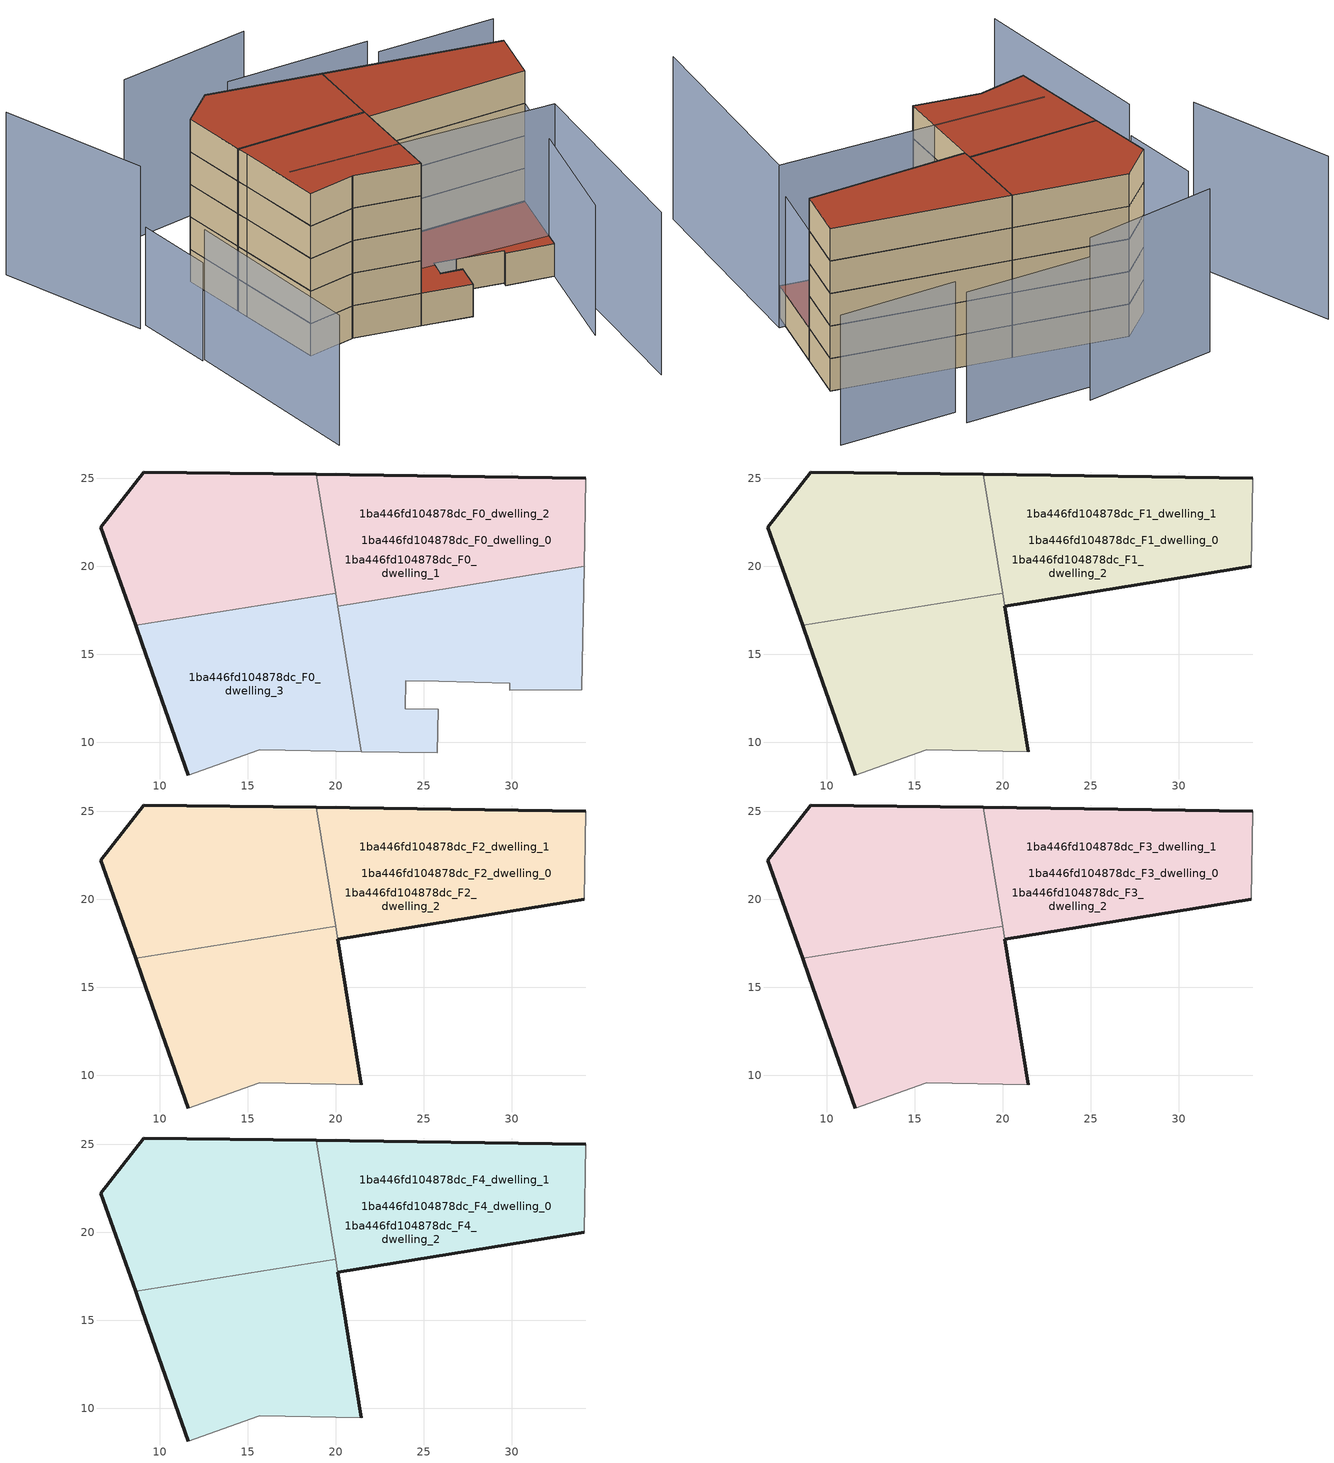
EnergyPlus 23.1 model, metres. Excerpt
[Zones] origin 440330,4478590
1ba446fd104878dc_F0_dwelling_0
 floor ground (EU_floor_Construction): 34.11,20.01 34.2,25.01 18.9,25.22 20.11,17.74 z0; 19.99,18.48 18.9,25.22 9.08,25.36 6.65,22.23 8.62,16.64 z0
 wall outside (EU_wall_Construction): 8.62,16.64 6.65,22.23 9.08,25.36 18.9,25.22 z0:3
 wall to 1ba446fd104878dc_F0_dwelling_1 (EU_wall_Construction): 19.99,18.48 8.62,16.64 z0:3
 wall to 1ba446fd104878dc_F0_dwelling_2 (EU_wall_Construction): 18.9,25.22 19.99,18.48 z0:3
1ba446fd104878dc_F0_dwelling_1
 floor ground (EU_floor_Construction): 21.45,9.47 19.99,18.48 8.62,16.64 8.99,15.57 11.62,8.14 15.59,9.53 15.69,9.57 z0; 33.99,12.98 34,13.07 34.11,20.01 20.11,17.74 21.45,9.47 25.78,9.4 25.83,11.88 23.96,11.89 23.99,13.5 25.86,13.46 29.9,13.36 29.89,12.96 z0; 34.11,20.01 34.2,25.01 18.9,25.22 20.11,17.74 z0
 wall outside (EU_wall_Construction): 11.62,8.14 8.99,15.57 8.62,16.64 z0:3
 wall adiabatic (EU_wall_Construction): 21.45,9.47 15.69,9.57 15.59,9.53 11.62,8.14 z0:3
 wall to 1ba446fd104878dc_F0_dwelling_3 (EU_wall_Construction): 20.11,17.74 21.45,9.47 z0:3
 wall to 1ba446fd104878dc_F0_dwelling_2 (EU_wall_Construction): 19.99,18.48 20.11,17.74 z0:3
 roof outside (EU_floor_Construction): 34.11,20.01 34,13.07 33.99,12.98 29.89,12.96 29.9,13.36 25.86,13.46 23.99,13.5 23.96,11.89 25.83,11.88 25.78,9.4 21.45,9.47 20.11,17.74 z3
1ba446fd104878dc_F0_dwelling_2
 floor ground (EU_floor_Construction): 19.99,18.48 18.9,25.22 9.08,25.36 6.65,22.23 8.62,16.64 z0; 21.45,9.47 19.99,18.48 8.62,16.64 8.99,15.57 11.62,8.14 15.59,9.53 15.69,9.57 z0; 34.11,20.01 34.2,25.01 18.9,25.22 20.11,17.74 z0
 wall outside (EU_wall_Construction): 18.9,25.22 34.2,25.01 z0:3
 wall adiabatic (EU_wall_Construction): 34.2,25.01 34.11,20.01 z0:3
 wall to 1ba446fd104878dc_F0_dwelling_3 (EU_wall_Construction): 34.11,20.01 20.11,17.74 z0:3
1ba446fd104878dc_F0_dwelling_3
 floor ground (EU_floor_Construction): 21.45,9.47 19.99,18.48 8.62,16.64 8.99,15.57 11.62,8.14 15.59,9.53 15.69,9.57 z0; 33.99,12.98 34,13.07 34.11,20.01 20.11,17.74 21.45,9.47 25.78,9.4 25.83,11.88 23.96,11.89 23.99,13.5 25.86,13.46 29.9,13.36 29.89,12.96 z0
 wall adiabatic (EU_wall_Construction): 34.11,20.01 34,13.07 33.99,12.98 29.89,12.96 29.9,13.36 25.86,13.46 23.99,13.5 23.96,11.89 25.83,11.88 25.78,9.4 21.45,9.47 z0:3
 roof outside (EU_roof_Construction): 34.11,20.01 34,13.07 33.99,12.98 29.89,12.96 29.9,13.36 25.86,13.46 23.99,13.5 23.96,11.89 25.83,11.88 25.78,9.4 21.45,9.47 20.11,17.74 z3
1ba446fd104878dc_F1_dwelling_0
 floor to 1ba446fd104878dc_F0_dwelling_0 (EU_floor_Construction): 34.11,20.01 34.2,25.01 18.9,25.22 20.11,17.74 z3
 floor to 1ba446fd104878dc_F0_dwelling_2 (EU_floor_Construction): 19.99,18.48 18.9,25.22 9.08,25.36 6.65,22.23 8.62,16.64 z3
 wall outside (EU_wall_Construction): 8.62,16.64 6.65,22.23 9.08,25.36 18.9,25.22 z3:6
 wall to 1ba446fd104878dc_F1_dwelling_1 (EU_wall_Construction): 19.99,18.48 8.62,16.64 z3:6
 wall to 1ba446fd104878dc_F1_dwelling_2 (EU_wall_Construction): 18.9,25.22 19.99,18.48 z3:6
1ba446fd104878dc_F1_dwelling_1
 floor to 1ba446fd104878dc_F0_dwelling_1 (EU_floor_Construction): 21.45,9.47 19.99,18.48 8.62,16.64 8.99,15.57 11.62,8.14 15.59,9.53 15.69,9.57 z3; 34.11,20.01 34.2,25.01 18.9,25.22 20.11,17.74 z3
 wall outside (EU_wall_Construction): 11.62,8.14 8.99,15.57 8.62,16.64 / 20.11,17.74 21.45,9.47 z3:6
 wall adiabatic (EU_wall_Construction): 21.45,9.47 15.69,9.57 15.59,9.53 11.62,8.14 z3:6
 wall to 1ba446fd104878dc_F1_dwelling_2 (EU_wall_Construction): 19.99,18.48 20.11,17.74 z3:6
1ba446fd104878dc_F1_dwelling_2
 floor adiabatic (EU_floor_Construction): 19.99,18.48 18.9,25.22 9.08,25.36 6.65,22.23 8.62,16.64 z3; 34.11,20.01 34.2,25.01 18.9,25.22 20.11,17.74 z3
 floor to 1ba446fd104878dc_F0_dwelling_3 (EU_floor_Construction): 21.45,9.47 19.99,18.48 8.62,16.64 8.99,15.57 11.62,8.14 15.59,9.53 15.69,9.57 z3
 wall outside (EU_wall_Construction): 34.11,20.01 20.11,17.74 / 18.9,25.22 34.2,25.01 z3:6
 wall adiabatic (EU_wall_Construction): 34.2,25.01 34.11,20.01 z3:6
1ba446fd104878dc_F2_dwelling_0
 floor to 1ba446fd104878dc_F1_dwelling_0 (EU_floor_Construction): 34.11,20.01 34.2,25.01 18.9,25.22 20.11,17.74 z6
 floor to 1ba446fd104878dc_F1_dwelling_2 (EU_floor_Construction): 19.99,18.48 18.9,25.22 9.08,25.36 6.65,22.23 8.62,16.64 z6
 wall outside (EU_wall_Construction): 8.62,16.64 6.65,22.23 9.08,25.36 18.9,25.22 z6:9
 wall to 1ba446fd104878dc_F2_dwelling_1 (EU_wall_Construction): 19.99,18.48 8.62,16.64 z6:9
 wall to 1ba446fd104878dc_F2_dwelling_2 (EU_wall_Construction): 18.9,25.22 19.99,18.48 z6:9
1ba446fd104878dc_F2_dwelling_1
 floor to 1ba446fd104878dc_F1_dwelling_2 (EU_floor_Construction): 21.45,9.47 19.99,18.48 8.62,16.64 8.99,15.57 11.62,8.14 15.59,9.53 15.69,9.57 z6
 floor to 1ba446fd104878dc_F1_dwelling_1 (EU_floor_Construction): 34.11,20.01 34.2,25.01 18.9,25.22 20.11,17.74 z6
 wall outside (EU_wall_Construction): 11.62,8.14 8.99,15.57 8.62,16.64 / 20.11,17.74 21.45,9.47 z6:9
 wall adiabatic (EU_wall_Construction): 21.45,9.47 15.69,9.57 15.59,9.53 11.62,8.14 z6:9
 wall to 1ba446fd104878dc_F2_dwelling_2 (EU_wall_Construction): 19.99,18.48 20.11,17.74 z6:9
1ba446fd104878dc_F2_dwelling_2
 floor adiabatic (EU_floor_Construction): 19.99,18.48 18.9,25.22 9.08,25.36 6.65,22.23 8.62,16.64 z6; 34.11,20.01 34.2,25.01 18.9,25.22 20.11,17.74 z6
 floor to 1ba446fd104878dc_F1_dwelling_1 (EU_floor_Construction): 21.45,9.47 19.99,18.48 8.62,16.64 8.99,15.57 11.62,8.14 15.59,9.53 15.69,9.57 z6
 wall outside (EU_wall_Construction): 34.11,20.01 20.11,17.74 / 18.9,25.22 34.2,25.01 z6:9
 wall adiabatic (EU_wall_Construction): 34.2,25.01 34.11,20.01 z6:9
1ba446fd104878dc_F3_dwelling_0
 floor to 1ba446fd104878dc_F2_dwelling_0 (EU_floor_Construction): 34.11,20.01 34.2,25.01 18.9,25.22 20.11,17.74 z9
 floor to 1ba446fd104878dc_F2_dwelling_2 (EU_floor_Construction): 19.99,18.48 18.9,25.22 9.08,25.36 6.65,22.23 8.62,16.64 z9
 wall outside (EU_wall_Construction): 8.62,16.64 6.65,22.23 9.08,25.36 18.9,25.22 z9:12
 wall to 1ba446fd104878dc_F3_dwelling_1 (EU_wall_Construction): 19.99,18.48 8.62,16.64 z9:12
 wall to 1ba446fd104878dc_F3_dwelling_2 (EU_wall_Construction): 18.9,25.22 19.99,18.48 z9:12
1ba446fd104878dc_F3_dwelling_1
 floor to 1ba446fd104878dc_F2_dwelling_2 (EU_floor_Construction): 21.45,9.47 19.99,18.48 8.62,16.64 8.99,15.57 11.62,8.14 15.59,9.53 15.69,9.57 z9
 floor to 1ba446fd104878dc_F2_dwelling_1 (EU_floor_Construction): 34.11,20.01 34.2,25.01 18.9,25.22 20.11,17.74 z9
 wall outside (EU_wall_Construction): 11.62,8.14 8.99,15.57 8.62,16.64 / 20.11,17.74 21.45,9.47 z9:12
 wall adiabatic (EU_wall_Construction): 21.45,9.47 15.69,9.57 15.59,9.53 11.62,8.14 z9:12
 wall to 1ba446fd104878dc_F3_dwelling_2 (EU_wall_Construction): 19.99,18.48 20.11,17.74 z9:12
1ba446fd104878dc_F3_dwelling_2
 floor adiabatic (EU_floor_Construction): 19.99,18.48 18.9,25.22 9.08,25.36 6.65,22.23 8.62,16.64 z9; 34.11,20.01 34.2,25.01 18.9,25.22 20.11,17.74 z9
 floor to 1ba446fd104878dc_F2_dwelling_1 (EU_floor_Construction): 21.45,9.47 19.99,18.48 8.62,16.64 8.99,15.57 11.62,8.14 15.59,9.53 15.69,9.57 z9
 wall outside (EU_wall_Construction): 34.11,20.01 20.11,17.74 / 18.9,25.22 34.2,25.01 z9:12
 wall adiabatic (EU_wall_Construction): 34.2,25.01 34.11,20.01 z9:12
1ba446fd104878dc_F4_dwelling_0
 floor to 1ba446fd104878dc_F3_dwelling_0 (EU_floor_Construction): 34.11,20.01 34.2,25.01 18.9,25.22 20.11,17.74 z12
 floor to 1ba446fd104878dc_F3_dwelling_2 (EU_floor_Construction): 19.99,18.48 18.9,25.22 9.08,25.36 6.65,22.23 8.62,16.64 z12
 wall outside (EU_wall_Construction): 8.62,16.64 6.65,22.23 9.08,25.36 18.9,25.22 z12:15
 wall to 1ba446fd104878dc_F4_dwelling_1 (EU_wall_Construction): 19.99,18.48 8.62,16.64 z12:15
 wall to 1ba446fd104878dc_F4_dwelling_2 (EU_wall_Construction): 18.9,25.22 19.99,18.48 z12:15
 roof outside (EU_roof_Construction): 18.9,25.22 19.99,18.48 8.62,16.64 6.65,22.23 9.08,25.36 z15; 34.2,25.01 34.11,20.01 20.11,17.74 18.9,25.22 z15
1ba446fd104878dc_F4_dwelling_1
 floor to 1ba446fd104878dc_F3_dwelling_2 (EU_floor_Construction): 21.45,9.47 19.99,18.48 8.62,16.64 8.99,15.57 11.62,8.14 15.59,9.53 15.69,9.57 z12
 floor to 1ba446fd104878dc_F3_dwelling_1 (EU_floor_Construction): 34.11,20.01 34.2,25.01 18.9,25.22 20.11,17.74 z12
 wall outside (EU_wall_Construction): 11.62,8.14 8.99,15.57 8.62,16.64 / 20.11,17.74 21.45,9.47 z12:15
 wall adiabatic (EU_wall_Construction): 21.45,9.47 15.69,9.57 15.59,9.53 11.62,8.14 z12:15
 wall to 1ba446fd104878dc_F4_dwelling_2 (EU_wall_Construction): 19.99,18.48 20.11,17.74 z12:15
 roof outside (EU_roof_Construction): 19.99,18.48 21.45,9.47 15.69,9.57 15.59,9.53 11.62,8.14 8.99,15.57 8.62,16.64 z15; 34.2,25.01 34.11,20.01 20.11,17.74 18.9,25.22 z15
1ba446fd104878dc_F4_dwelling_2
 floor adiabatic (EU_floor_Construction): 19.99,18.48 18.9,25.22 9.08,25.36 6.65,22.23 8.62,16.64 z12; 34.11,20.01 34.2,25.01 18.9,25.22 20.11,17.74 z12
 floor to 1ba446fd104878dc_F3_dwelling_1 (EU_floor_Construction): 21.45,9.47 19.99,18.48 8.62,16.64 8.99,15.57 11.62,8.14 15.59,9.53 15.69,9.57 z12
 wall outside (EU_wall_Construction): 34.11,20.01 20.11,17.74 / 18.9,25.22 34.2,25.01 z12:15
 wall adiabatic (EU_wall_Construction): 34.2,25.01 34.11,20.01 z12:15
 roof outside (EU_roof_Construction): 18.9,25.22 19.99,18.48 8.62,16.64 6.65,22.23 9.08,25.36 z15; 34.2,25.01 34.11,20.01 20.11,17.74 18.9,25.22 z15; 19.99,18.48 21.45,9.47 15.69,9.57 15.59,9.53 11.62,8.14 8.99,15.57 8.62,16.64 z15
shading: 11.22,11.88 34.57,14.4 / 34.57,14.4 36.59,-4.23 / 15.4,33.49 3.9,29.75 / -6.62,28.33 0.41,16.81 z0:15; 33.83,3.32 34.19,25.01 / 25.75,33.33 13.25,31.34 / 3.56,10.55 8.93,-5.55 / 36.32,33.14 26.04,31.48 z0:12; 1.06,17.21 3.37,10.49 z0:9
[Building]
EU S2 Campaign: North Axis=0; Terrain=City; Solar Distribution=FullExterior
[Site:Location]
Madrid: Latitude=40.5; Longitude=-3.5; Time Zone=1; Elevation=609
[SizingPeriod:WeatherFileDays]
AnnualSizingPeriod: Begin Month=1; Begin Day of Month=1; End Month=12; End Day of Month=31; Day of Week for Start Day=Monday; Use Weather File Daylight Saving Period=No; Use Weather File Rain and Snow Indicators=No
[MATERIAL]
EU_InternalMass_Material: Roughness=MediumRough; Thickness=0.1; Conductivity=1; Density=1800; Specific Heat=900; Thermal Absorptance=0.9; Solar Absorptance=0.7; Visible Absorptance=0.7
[MATERIAL:NOMASS] Roughness=MediumRough; Thermal Absorptance=0.9; Solar Absorptance=0.7; Visible Absorptance=0.7
Name | Thermal Resistance
EU_wall_NoMass | 0.609216
EU_roof_NoMass | 0.513268
EU_floor_NoMass | 0.568163
[CONSTRUCTION]
EU_wall_Construction: EU_wall_NoMass
EU_roof_Construction: EU_roof_NoMass
EU_floor_Construction: EU_floor_NoMass
EU_InternalMass_Construction: EU_InternalMass_Material
[ZONE] Type=1; Multiplier=1; Ceiling Height=autocalculate; Floor Area=autocalculate; Part of Total Floor Area=Yes
Name | Volume
1ba446fd104878dc_F0_dwelling_0; 1ba446fd104878dc_F1_dwelling_0; 1ba446fd104878dc_F2_dwelling_0; 1ba446fd104878dc_F3_dwelling_0; 1ba446fd104878dc_F4_dwelling_0 | 552.309
1ba446fd104878dc_F0_dwelling_1 | 828.51
1ba446fd104878dc_F1_dwelling_1; 1ba446fd104878dc_F2_dwelling_1; 1ba446fd104878dc_F3_dwelling_1; 1ba446fd104878dc_F4_dwelling_1 | 552.345
1ba446fd104878dc_F0_dwelling_2; 1ba446fd104878dc_F1_dwelling_2; 1ba446fd104878dc_F2_dwelling_2; 1ba446fd104878dc_F3_dwelling_2; 1ba446fd104878dc_F4_dwelling_2 | 828.478
1ba446fd104878dc_F0_dwelling_3 | 552.337
[INTERNALMASS] Construction=EU_InternalMass_Construction
Name | Zone or ZoneList | Surface Area
1ba446fd104878dc_F0_dwelling_0_EU_InternalMass | 1ba446fd104878dc_F0_dwelling_0 | 92.0451
1ba446fd104878dc_F0_dwelling_1_EU_InternalMass | 1ba446fd104878dc_F0_dwelling_1 | 92.0572
1ba446fd104878dc_F0_dwelling_2_EU_InternalMass | 1ba446fd104878dc_F0_dwelling_2 | 92.0579
1ba446fd104878dc_F0_dwelling_3_EU_InternalMass | 1ba446fd104878dc_F0_dwelling_3 | 92.0545
1ba446fd104878dc_F1_dwelling_0_EU_InternalMass | 1ba446fd104878dc_F1_dwelling_0 | 122.74
1ba446fd104878dc_F1_dwelling_1_EU_InternalMass | 1ba446fd104878dc_F1_dwelling_1 | 122.746
1ba446fd104878dc_F1_dwelling_2_EU_InternalMass | 1ba446fd104878dc_F1_dwelling_2 | 122.736
1ba446fd104878dc_F2_dwelling_0_EU_InternalMass | 1ba446fd104878dc_F2_dwelling_0 | 122.74
1ba446fd104878dc_F2_dwelling_1_EU_InternalMass | 1ba446fd104878dc_F2_dwelling_1 | 122.746
1ba446fd104878dc_F2_dwelling_2_EU_InternalMass | 1ba446fd104878dc_F2_dwelling_2 | 122.736
1ba446fd104878dc_F3_dwelling_0_EU_InternalMass | 1ba446fd104878dc_F3_dwelling_0 | 122.74
1ba446fd104878dc_F3_dwelling_1_EU_InternalMass | 1ba446fd104878dc_F3_dwelling_1 | 122.746
1ba446fd104878dc_F3_dwelling_2_EU_InternalMass | 1ba446fd104878dc_F3_dwelling_2 | 122.736
1ba446fd104878dc_F4_dwelling_0_EU_InternalMass | 1ba446fd104878dc_F4_dwelling_0 | 122.74
1ba446fd104878dc_F4_dwelling_1_EU_InternalMass | 1ba446fd104878dc_F4_dwelling_1 | 122.746
1ba446fd104878dc_F4_dwelling_2_EU_InternalMass | 1ba446fd104878dc_F4_dwelling_2 | 122.736
[OTHEREQUIPMENT] Fuel Type=Electricity; Design Level Calculation Method=Watts/Area; Power per Zone Floor Area=1; Fraction Latent=0; Fraction Radiant=0; Fraction Lost=0; Carbon Dioxide Generation Rate=0; EndUse Subcategory=EU_Step8_InternalGains
Name | Zone or ZoneList or Space or SpaceList | Schedule
EU_Step8_InternalGain_1ba446fd104878dc_F0_dwelling_0_f000 | 1ba446fd104878dc_F0_dwelling_0 | EU_Step8_GainSchedule_1ba446fd104878dc_F0_dwelling_0_f000
EU_Step8_InternalGain_1ba446fd104878dc_F0_dwelling_1_f000 | 1ba446fd104878dc_F0_dwelling_1 | EU_Step8_GainSchedule_1ba446fd104878dc_F0_dwelling_1_f000
EU_Step8_InternalGain_1ba446fd104878dc_F0_dwelling_2_f000 | 1ba446fd104878dc_F0_dwelling_2 | EU_Step8_GainSchedule_1ba446fd104878dc_F0_dwelling_2_f000
EU_Step8_InternalGain_1ba446fd104878dc_F0_dwelling_3_f000 | 1ba446fd104878dc_F0_dwelling_3 | EU_Step8_GainSchedule_1ba446fd104878dc_F0_dwelling_3_f000
EU_Step8_InternalGain_1ba446fd104878dc_F1_dwelling_0_f000 | 1ba446fd104878dc_F1_dwelling_0 | EU_Step8_GainSchedule_1ba446fd104878dc_F1_dwelling_0_f000
EU_Step8_InternalGain_1ba446fd104878dc_F1_dwelling_1_f000 | 1ba446fd104878dc_F1_dwelling_1 | EU_Step8_GainSchedule_1ba446fd104878dc_F1_dwelling_1_f000
EU_Step8_InternalGain_1ba446fd104878dc_F1_dwelling_2_f000 | 1ba446fd104878dc_F1_dwelling_2 | EU_Step8_GainSchedule_1ba446fd104878dc_F1_dwelling_2_f000
EU_Step8_InternalGain_1ba446fd104878dc_F2_dwelling_0_f000 | 1ba446fd104878dc_F2_dwelling_0 | EU_Step8_GainSchedule_1ba446fd104878dc_F2_dwelling_0_f000
EU_Step8_InternalGain_1ba446fd104878dc_F2_dwelling_1_f000 | 1ba446fd104878dc_F2_dwelling_1 | EU_Step8_GainSchedule_1ba446fd104878dc_F2_dwelling_1_f000
EU_Step8_InternalGain_1ba446fd104878dc_F2_dwelling_2_f000 | 1ba446fd104878dc_F2_dwelling_2 | EU_Step8_GainSchedule_1ba446fd104878dc_F2_dwelling_2_f000
EU_Step8_InternalGain_1ba446fd104878dc_F3_dwelling_0_f000 | 1ba446fd104878dc_F3_dwelling_0 | EU_Step8_GainSchedule_1ba446fd104878dc_F3_dwelling_0_f000
EU_Step8_InternalGain_1ba446fd104878dc_F3_dwelling_1_f000 | 1ba446fd104878dc_F3_dwelling_1 | EU_Step8_GainSchedule_1ba446fd104878dc_F3_dwelling_1_f000
EU_Step8_InternalGain_1ba446fd104878dc_F3_dwelling_2_f000 | 1ba446fd104878dc_F3_dwelling_2 | EU_Step8_GainSchedule_1ba446fd104878dc_F3_dwelling_2_f000
EU_Step8_InternalGain_1ba446fd104878dc_F4_dwelling_0_f000 | 1ba446fd104878dc_F4_dwelling_0 | EU_Step8_GainSchedule_1ba446fd104878dc_F4_dwelling_0_f000
EU_Step8_InternalGain_1ba446fd104878dc_F4_dwelling_1_f000 | 1ba446fd104878dc_F4_dwelling_1 | EU_Step8_GainSchedule_1ba446fd104878dc_F4_dwelling_1_f000
EU_Step8_InternalGain_1ba446fd104878dc_F4_dwelling_2_f000 | 1ba446fd104878dc_F4_dwelling_2 | EU_Step8_GainSchedule_1ba446fd104878dc_F4_dwelling_2_f000
[ZONEVENTILATION:DESIGNFLOWRATE] Schedule=EU_AlwaysOn; Design Flow Rate Calculation Method=AirChanges/Hour; Air Changes per Hour=0.752966; Ventilation Type=Natural; Fan Pressure Rise=0; Fan Total Efficiency=1; Constant Term Coefficient=1; Temperature Term Coefficient=0; Velocity Term Coefficient=0; Velocity Squared Term Coefficient=0; Minimum Indoor Temperature=-100; Maximum Indoor Temperature=100; Delta Temperature=-100; Minimum Outdoor Temperature=-100; Maximum Outdoor Temperature=100; Maximum Wind Speed=40
Name | Zone or ZoneList or Space or SpaceList
EU_ConstantAir_1ba446fd104878dc_F0_dwelling_0 | 1ba446fd104878dc_F0_dwelling_0
EU_ConstantAir_1ba446fd104878dc_F0_dwelling_1 | 1ba446fd104878dc_F0_dwelling_1
EU_ConstantAir_1ba446fd104878dc_F0_dwelling_2 | 1ba446fd104878dc_F0_dwelling_2
EU_ConstantAir_1ba446fd104878dc_F0_dwelling_3 | 1ba446fd104878dc_F0_dwelling_3
EU_ConstantAir_1ba446fd104878dc_F1_dwelling_0 | 1ba446fd104878dc_F1_dwelling_0
EU_ConstantAir_1ba446fd104878dc_F1_dwelling_1 | 1ba446fd104878dc_F1_dwelling_1
EU_ConstantAir_1ba446fd104878dc_F1_dwelling_2 | 1ba446fd104878dc_F1_dwelling_2
EU_ConstantAir_1ba446fd104878dc_F2_dwelling_0 | 1ba446fd104878dc_F2_dwelling_0
EU_ConstantAir_1ba446fd104878dc_F2_dwelling_1 | 1ba446fd104878dc_F2_dwelling_1
EU_ConstantAir_1ba446fd104878dc_F2_dwelling_2 | 1ba446fd104878dc_F2_dwelling_2
EU_ConstantAir_1ba446fd104878dc_F3_dwelling_0 | 1ba446fd104878dc_F3_dwelling_0
EU_ConstantAir_1ba446fd104878dc_F3_dwelling_1 | 1ba446fd104878dc_F3_dwelling_1
EU_ConstantAir_1ba446fd104878dc_F3_dwelling_2 | 1ba446fd104878dc_F3_dwelling_2
EU_ConstantAir_1ba446fd104878dc_F4_dwelling_0 | 1ba446fd104878dc_F4_dwelling_0
EU_ConstantAir_1ba446fd104878dc_F4_dwelling_1 | 1ba446fd104878dc_F4_dwelling_1
EU_ConstantAir_1ba446fd104878dc_F4_dwelling_2 | 1ba446fd104878dc_F4_dwelling_2
[HVACTEMPLATE:THERMOSTAT] Constant Heating Setpoint=20; Constant Cooling Setpoint=50
EU_HeatOnly_1ba446fd104878dc_F0_dwelling_0; EU_HeatOnly_1ba446fd104878dc_F0_dwelling_1; EU_HeatOnly_1ba446fd104878dc_F0_dwelling_2; EU_HeatOnly_1ba446fd104878dc_F0_dwelling_3; EU_HeatOnly_1ba446fd104878dc_F1_dwelling_0; EU_HeatOnly_1ba446fd104878dc_F1_dwelling_1; EU_HeatOnly_1ba446fd104878dc_F1_dwelling_2; EU_HeatOnly_1ba446fd104878dc_F2_dwelling_0; EU_HeatOnly_1ba446fd104878dc_F2_dwelling_1; EU_HeatOnly_1ba446fd104878dc_F2_dwelling_2; EU_HeatOnly_1ba446fd104878dc_F3_dwelling_0; EU_HeatOnly_1ba446fd104878dc_F3_dwelling_1; EU_HeatOnly_1ba446fd104878dc_F3_dwelling_2; EU_HeatOnly_1ba446fd104878dc_F4_dwelling_0; EU_HeatOnly_1ba446fd104878dc_F4_dwelling_1; EU_HeatOnly_1ba446fd104878dc_F4_dwelling_2
[HVACTEMPLATE:ZONE:IDEALLOADSAIRSYSTEM] System Availability Schedule=EU_AlwaysOn; Maximum Heating Supply Air Temperature=50; Minimum Cooling Supply Air Temperature=13; Maximum Heating Supply Air Humidity Ratio=0.0156; Minimum Cooling Supply Air Humidity Ratio=0.0077; Heating Limit=NoLimit; Cooling Limit=NoLimit; Heating Availability Schedule=EU_AlwaysOn; Cooling Availability Schedule=EU_CoolingOff; Dehumidification Control Type=ConstantSensibleHeatRatio; Cooling Sensible Heat Ratio=0.7; Dehumidification Setpoint=60; Humidification Control Type=None; Humidification Setpoint=30; Outdoor Air Method=None; Outdoor Air Flow Rate per Person=0.00944; Outdoor Air Flow Rate per Zone Floor Area=0; Outdoor Air Flow Rate per Zone=0; Demand Controlled Ventilation Type=None; Outdoor Air Economizer Type=NoEconomizer; Heat Recovery Type=None; Sensible Heat Recovery Effectiveness=0.7; Latent Heat Recovery Effectiveness=0.65
Name | Template Thermostat
1ba446fd104878dc_F0_dwelling_0 | EU_HeatOnly_1ba446fd104878dc_F0_dwelling_0
1ba446fd104878dc_F0_dwelling_1 | EU_HeatOnly_1ba446fd104878dc_F0_dwelling_1
1ba446fd104878dc_F0_dwelling_2 | EU_HeatOnly_1ba446fd104878dc_F0_dwelling_2
1ba446fd104878dc_F0_dwelling_3 | EU_HeatOnly_1ba446fd104878dc_F0_dwelling_3
1ba446fd104878dc_F1_dwelling_0 | EU_HeatOnly_1ba446fd104878dc_F1_dwelling_0
1ba446fd104878dc_F1_dwelling_1 | EU_HeatOnly_1ba446fd104878dc_F1_dwelling_1
1ba446fd104878dc_F1_dwelling_2 | EU_HeatOnly_1ba446fd104878dc_F1_dwelling_2
1ba446fd104878dc_F2_dwelling_0 | EU_HeatOnly_1ba446fd104878dc_F2_dwelling_0
1ba446fd104878dc_F2_dwelling_1 | EU_HeatOnly_1ba446fd104878dc_F2_dwelling_1
1ba446fd104878dc_F2_dwelling_2 | EU_HeatOnly_1ba446fd104878dc_F2_dwelling_2
1ba446fd104878dc_F3_dwelling_0 | EU_HeatOnly_1ba446fd104878dc_F3_dwelling_0
1ba446fd104878dc_F3_dwelling_1 | EU_HeatOnly_1ba446fd104878dc_F3_dwelling_1
1ba446fd104878dc_F3_dwelling_2 | EU_HeatOnly_1ba446fd104878dc_F3_dwelling_2
1ba446fd104878dc_F4_dwelling_0 | EU_HeatOnly_1ba446fd104878dc_F4_dwelling_0
1ba446fd104878dc_F4_dwelling_1 | EU_HeatOnly_1ba446fd104878dc_F4_dwelling_1
1ba446fd104878dc_F4_dwelling_2 | EU_HeatOnly_1ba446fd104878dc_F4_dwelling_2
[SIZING:ZONE] Zone Cooling Design Supply Air Temperature Input Method=SupplyAirTemperature; Zone Cooling Design Supply Air Temperature=13; Zone Heating Design Supply Air Temperature Input Method=SupplyAirTemperature; Zone Heating Design Supply Air Temperature=50; Zone Cooling Design Supply Air Humidity Ratio=0.008; Zone Heating Design Supply Air Humidity Ratio=0.008; Cooling Design Air Flow Method=DesignDay; Cooling Design Air Flow Rate=0; Cooling Minimum Air Flow per Zone Floor Area=0.000762; Cooling Minimum Air Flow=0; Cooling Minimum Air Flow Fraction=0.2; Heating Design Air Flow Method=DesignDay; Heating Design Air Flow Rate=0; Heating Maximum Air Flow per Zone Floor Area=0.002032; Heating Maximum Air Flow=0.141576; Heating Maximum Air Flow Fraction=0.3; Account for Dedicated Outdoor Air System=No; Dedicated Outdoor Air System Control Strategy=NeutralSupplyAir; Dedicated Outdoor Air Low Setpoint Temperature for Design=autosize; Dedicated Outdoor Air High Setpoint Temperature for Design=autosize; Zone Load Sizing Method=Sensible Load Only No Latent Load; Zone Latent Cooling Design Supply Air Humidity Ratio Input Method=HumidityRatioDifference; Zone Cooling Design Supply Air Humidity Ratio Difference=0.005; Zone Latent Heating Design Supply Air Humidity Ratio Input Method=HumidityRatioDifference; Zone Humidification Design Supply Air Humidity Ratio Difference=0.005
1ba446fd104878dc_F0_dwelling_0; 1ba446fd104878dc_F0_dwelling_1; 1ba446fd104878dc_F0_dwelling_2; 1ba446fd104878dc_F0_dwelling_3; 1ba446fd104878dc_F1_dwelling_0; 1ba446fd104878dc_F1_dwelling_1; 1ba446fd104878dc_F1_dwelling_2; 1ba446fd104878dc_F2_dwelling_0; 1ba446fd104878dc_F2_dwelling_1; 1ba446fd104878dc_F2_dwelling_2; 1ba446fd104878dc_F3_dwelling_0; 1ba446fd104878dc_F3_dwelling_1; 1ba446fd104878dc_F3_dwelling_2; 1ba446fd104878dc_F4_dwelling_0; 1ba446fd104878dc_F4_dwelling_1; 1ba446fd104878dc_F4_dwelling_2
[SCHEDULE:CONSTANT]
Name | Hourly Value
EU_AlwaysOn | 1
EU_CoolingOff | 0
[SCHEDULE:FILE] Column Number=1; Rows to Skip at Top=0; Number of Hours of Data=8760; Column Separator=Comma; Interpolate to Timestep=No; Minutes per Item=60; Adjust Schedule for Daylight Savings=Yes
Name | File
EU_Step8_GainSchedule_1ba446fd104878dc_F0_dwelling_0_f000 | ../../schedules/1ba446fd104878dc/1ba446fd104878dc_F0_dwelling_0_f000_gain.csv
EU_Step8_GainSchedule_1ba446fd104878dc_F0_dwelling_1_f000 | ../../schedules/1ba446fd104878dc/1ba446fd104878dc_F0_dwelling_1_f000_gain.csv
EU_Step8_GainSchedule_1ba446fd104878dc_F0_dwelling_2_f000 | ../../schedules/1ba446fd104878dc/1ba446fd104878dc_F0_dwelling_2_f000_gain.csv
EU_Step8_GainSchedule_1ba446fd104878dc_F0_dwelling_3_f000 | ../../schedules/1ba446fd104878dc/1ba446fd104878dc_F0_dwelling_3_f000_gain.csv
EU_Step8_GainSchedule_1ba446fd104878dc_F1_dwelling_0_f000 | ../../schedules/1ba446fd104878dc/1ba446fd104878dc_F1_dwelling_0_f000_gain.csv
EU_Step8_GainSchedule_1ba446fd104878dc_F1_dwelling_1_f000 | ../../schedules/1ba446fd104878dc/1ba446fd104878dc_F1_dwelling_1_f000_gain.csv
EU_Step8_GainSchedule_1ba446fd104878dc_F1_dwelling_2_f000 | ../../schedules/1ba446fd104878dc/1ba446fd104878dc_F1_dwelling_2_f000_gain.csv
EU_Step8_GainSchedule_1ba446fd104878dc_F2_dwelling_0_f000 | ../../schedules/1ba446fd104878dc/1ba446fd104878dc_F2_dwelling_0_f000_gain.csv
EU_Step8_GainSchedule_1ba446fd104878dc_F2_dwelling_1_f000 | ../../schedules/1ba446fd104878dc/1ba446fd104878dc_F2_dwelling_1_f000_gain.csv
EU_Step8_GainSchedule_1ba446fd104878dc_F2_dwelling_2_f000 | ../../schedules/1ba446fd104878dc/1ba446fd104878dc_F2_dwelling_2_f000_gain.csv
EU_Step8_GainSchedule_1ba446fd104878dc_F3_dwelling_0_f000 | ../../schedules/1ba446fd104878dc/1ba446fd104878dc_F3_dwelling_0_f000_gain.csv
EU_Step8_GainSchedule_1ba446fd104878dc_F3_dwelling_1_f000 | ../../schedules/1ba446fd104878dc/1ba446fd104878dc_F3_dwelling_1_f000_gain.csv
EU_Step8_GainSchedule_1ba446fd104878dc_F3_dwelling_2_f000 | ../../schedules/1ba446fd104878dc/1ba446fd104878dc_F3_dwelling_2_f000_gain.csv
EU_Step8_GainSchedule_1ba446fd104878dc_F4_dwelling_0_f000 | ../../schedules/1ba446fd104878dc/1ba446fd104878dc_F4_dwelling_0_f000_gain.csv
EU_Step8_GainSchedule_1ba446fd104878dc_F4_dwelling_1_f000 | ../../schedules/1ba446fd104878dc/1ba446fd104878dc_F4_dwelling_1_f000_gain.csv
EU_Step8_GainSchedule_1ba446fd104878dc_F4_dwelling_2_f000 | ../../schedules/1ba446fd104878dc/1ba446fd104878dc_F4_dwelling_2_f000_gain.csv
